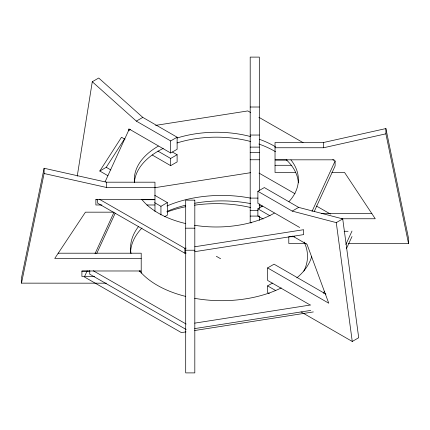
<?xml version="1.0" encoding="UTF-8"?>
<svg xmlns="http://www.w3.org/2000/svg" width="430" height="430" viewBox="0 0 430 430"><rect width="100%" height="100%" fill="white"/><g stroke="black" fill="none" stroke-linecap="round" stroke-linejoin="round"><path stroke-width="0.64" d="M77.239 176.187L92.278 81.743L98.723 78.018L142.787 117.39L177.117 137.213L177.117 149.28L170.667 152.999L128.887 128.876L128.887 130.698M101.921 204.981L95.879 204.981L95.879 199.525L154.967 199.525L154.967 182.191L106.42 182.191L44.107 168.259L21.5 277.882L21.5 283.144L106.355 283.182M21.5 283.144L44.107 173.521L44.107 168.259M105.092 181.815L129.048 129.537L130.376 129.328M87.172 270.846L84.371 276.952L181.369 332.6L186.013 331.874M95.003 253.754L114.031 212.232M96.739 253.474L115.208 213.178M311.997 211.469L335.115 161.013L332.788 159.68M314.228 211.517L335.115 165.926L335.115 161.013M323.467 293.33L324.311 291.502M345.854 244.487L352.009 231.055M346.413 248.723L352.009 236.511M107.876 175.687L99.798 171.022L121.502 137.261L124.969 139.266M99.798 171.022L106.248 167.302L124.689 138.605M92.278 81.743L136.337 121.109L142.787 117.39M136.337 121.109L170.667 140.932L177.117 137.213M157.901 151.091L170.667 158.46L177.117 154.736L177.117 161.927L170.667 165.652L152.155 154.961M154.596 202.659L160.938 206.319L167.383 202.6L167.383 215.118L164.701 216.672M299.662 227.475L257.882 203.352L257.882 191.285L264.326 187.561L298.656 207.384L342.721 218.892L358.706 337.738L352.256 341.463L301.065 311.943M263.09 219.01L257.882 216L257.882 208.813L262.719 206.018M257.882 191.285L292.212 211.103L298.656 207.384M292.212 211.103L336.271 222.611L342.721 218.892M309.552 304.639L267.611 280.43L267.611 267.911L274.06 264.187L325.967 294.158M269.341 293.625L267.611 292.626L267.611 285.885L272.448 283.096M334.121 159.826L275.033 159.826L275.033 142.497L323.58 142.497L385.893 128.565L408.5 238.182L408.5 243.445L348.445 243.482M275.033 147.759L323.58 147.759L385.893 133.827L385.893 128.565M155.59 125.383L247.82 110.929L250.728 112.601M154.564 187.743L250.722 172.677M99.314 199.23L184.868 248.309L186.195 248.105M194.822 246.75L303.639 229.701L303.639 234.613L194.822 251.663M97.572 199.455L97.572 203.143L184.868 253.222L186.195 253.017M194.704 323.14L310.756 304.956M194.704 328.595L310.756 310.417M194.634 330.525L313.341 311.927M250.196 107.011L259.311 107.011M250.196 135.042L259.311 135.042M250.196 147.108L259.311 147.108M250.196 152.569L259.311 152.569M250.196 159.761L259.311 159.761M287.116 160.025L275.033 160.025L275.033 172.473L295.759 172.473M275.033 165.287L291.819 165.287M331.863 172.473L344.57 172.473L375.256 218.762L341.742 218.762M44.107 173.521L106.42 187.453L154.967 187.453M250.196 198.106L258.011 198.106M95.879 199.719L97.895 199.719M141.54 199.719L154.967 199.719L154.967 211.517M146.909 204.981L154.967 204.981M250.196 210.619L258.011 210.619M113.515 212.173L85.43 212.173L54.744 258.462L141.207 258.462M321.635 213.5L371.902 213.5M250.196 216.08L259.311 216.08M251.496 222.821L250.196 222.821L250.196 57.104L259.311 57.104L259.311 190.78M185.701 228.179L194.817 228.179M344.102 231.281L348.101 231.281M294.792 236.742L288.793 236.742L288.793 243.482L306.219 243.482M185.701 250.222L194.817 250.222M58.098 253.2L141.207 253.2L141.207 270.981L81.899 270.981L81.899 276.442L94.557 276.442M81.899 271.174L89.897 271.174M139.207 271.174L141.207 271.174L141.207 273.152M258.876 117.277L303.107 142.652M259.01 173.075L295.023 193.736M316.512 206.061L330.455 214.059M93.229 270.739L186.163 324.053M186.163 329.509L89.746 274.195L89.746 270.556M172.473 152.059L177.117 154.736M257.882 208.813L270.067 215.849M292.588 236.043L307.052 244.391L328.751 303.209L267.611 267.911M106.248 167.302L110.859 169.968M154.698 195.274L167.383 202.6M216.344 256.28L220.595 258.736M267.611 285.885L275.657 290.529M385.893 133.827L408.5 243.445M336.271 222.611L352.256 341.463M323.58 142.497L323.58 147.759M259.311 203.906L259.311 208.647M259.311 216.693L259.311 220.37M184.868 248.309L184.868 253.222M170.667 140.932L170.667 152.999M170.667 158.46L170.667 165.652M160.938 206.319L160.938 214.887M129.048 129.537L129.048 130.768M106.42 182.191L106.42 187.453M304.112 242.052A91.16 52.632 0 0 1 303.811 271.11M167.06 212.006A91.16 52.632 0 0 1 185.706 206.712M194.43 205.191A91.16 52.632 0 0 1 250.625 207.513M130.559 252.921A91.16 52.632 0 0 1 142.007 227.986M166.931 211.452A91.16 52.632 0 0 1 185.507 205.223M194.693 203.256A91.16 52.632 0 0 1 250.609 203.605M259.183 205.54A91.16 52.632 0 0 1 262.295 206.395M311.707 256.484A91.16 52.632 0 0 1 296.829 277.887M281.263 287.917A91.16 52.632 0 0 1 194.693 298.329M185.507 296.367A91.16 52.632 0 0 1 139.54 270.846M131.042 253.501A91.16 52.632 0 0 1 138.782 226.218M166.931 205.997A91.16 52.632 0 0 1 250.609 198.144M134.359 182.696A82.044 47.37 0 0 1 163.212 148.441M177.026 142.959A82.044 47.37 0 0 1 250.765 141.534M258.839 144.012A82.044 47.37 0 0 1 275.528 151.731M286.256 159.74A82.044 47.37 0 0 1 298.334 182.841M290.911 159.863A82.044 47.37 0 0 1 288.933 201.697M274.356 213.113A82.044 47.37 0 0 1 194.537 225.282M185.652 223.552A82.044 47.37 0 0 1 141.776 199.38M134.472 182.68A82.044 47.37 0 0 1 158.331 146.125M177.117 138.014A82.044 47.37 0 0 1 250.765 136.622M259.242 139.245A82.044 47.37 0 0 1 275.506 146.802M194.817 200.149L185.701 200.149L185.701 372.896L194.817 372.896L194.817 200.149"/></g></svg>
